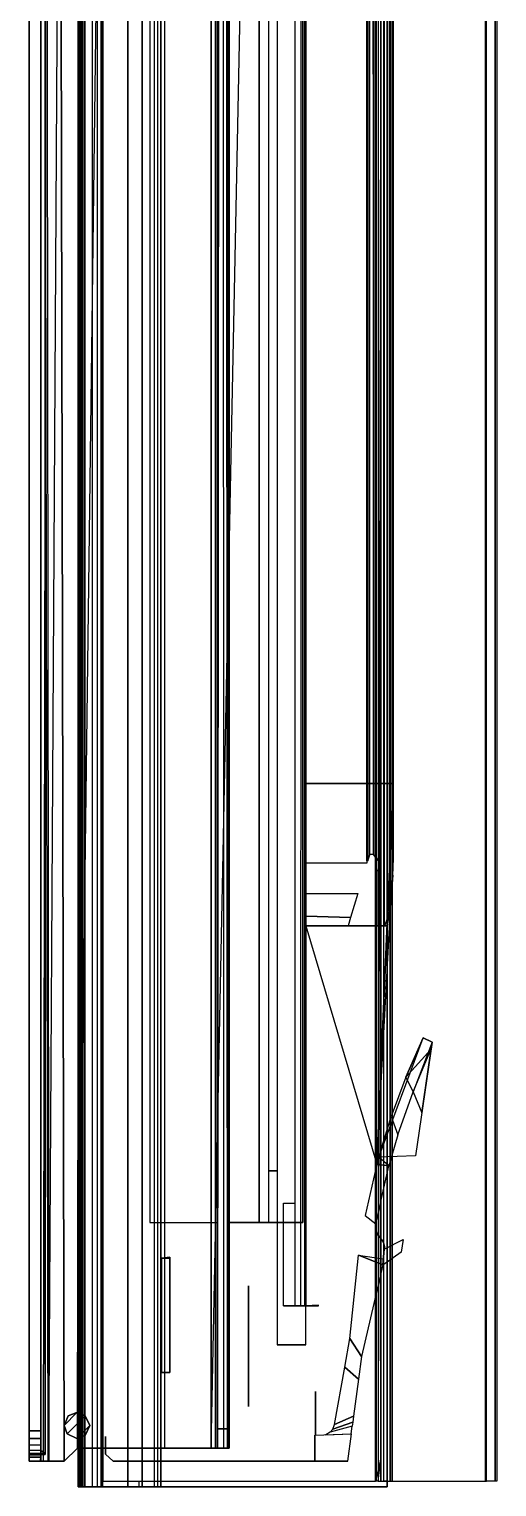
# Model space of a CAD drawing. Extents: x -1 to 71, y -491 to -39.
# Drawn here: x -1 to 71.5, y -490.6 to -264.6 of the extents above; entities that cross this region are included whole.
import ezdxf

# ---------------------------------------------------------------- set-up
doc = ezdxf.new("R2010")
doc.units = 0
doc.header["$MEASUREMENT"] = 0
doc.layers.add('3D', color=12, linetype='Continuous', true_color=0xca0707)

msp = doc.modelspace()

# ---------------------------------------------------------------- linework, layer by layer
at = {"layer": '3D'}
for points in [[(6.46, -484.61, 41.21), (27.17, -484.61, 41.21), (36.16, -38.61, 50.24), (12.14, -38.61, 50.24)], [(37.44, -38.61, 50.24), (37.44, -441.61, 50.24), (36.11, -441.61, 50.24), (36.16, -38.61, 50.24)], [(41.84, -38.61, 46.44), (37.44, -38.61, 46.44), (37.44, -468.61, 46.44), (41.84, -468.61, 46.44)], [(41.84, -38.61, 46.45), (37.44, -38.61, 46.45), (37.44, -468.61, 46.45), (41.84, -468.61, 46.45)], [(41.23, -38.61, 67.65), (40.14, -38.61, 68.04), (40.14, -462.54, 68.04), (41.06, -462.54, 67.77)], [(41.66, -462.54, 67.11), (41.06, -462.54, 67.77), (41.23, -38.61, 67.65), (41.66, -38.61, 67.11)], [(41.84, -38.61, 66.34), (41.66, -38.61, 67.11), (41.66, -462.54, 67.11), (41.84, -462.54, 66.34)], [(6.57, -50.61, 51.82), (6.57, -50.61, 178.61), (6.57, -490.61, 178.61), (6.57, -490.61, 68.53)], [(6.86, -50.61, 179.32), (6.57, -50.61, 178.61), (6.57, -490.61, 178.61), (6.86, -490.61, 179.32)], [(6.57, -490.61, 51.82), (7.07, -490.61, 51.31), (7.07, -50.61, 51.31), (6.57, -50.61, 51.82)], [(6.57, -490.61, 54.84), (6.57, -490.61, 66.1), (6.57, -50.61, 66.1), (6.57, -50.61, 51.82)], [(6.57, -50.61, 66.1), (6.61, -50.61, 66.41), (6.61, -490.61, 66.41), (6.57, -490.61, 66.1)], [(6.61, -490.61, 68.22), (6.57, -490.61, 68.53), (6.57, -50.61, 68.53), (6.61, -50.61, 68.22)], [(6.57, -490.61, 51.82), (6.57, -490.61, 54.84), (7.58, -50.61, 54.91), (7.58, -50.61, 51.82)], [(6.61, -490.61, 66.41), (6.73, -490.61, 66.7), (6.73, -50.61, 66.7), (6.61, -50.61, 66.41)], [(6.73, -50.61, 67.93), (6.61, -50.61, 68.22), (6.61, -490.61, 68.22), (6.73, -490.61, 67.93)], [(6.73, -50.61, 66.7), (6.92, -50.61, 66.95), (6.92, -490.61, 66.95), (6.73, -490.61, 66.7)], [(6.92, -490.61, 67.67), (6.73, -490.61, 67.93), (6.73, -50.61, 67.93), (6.92, -50.61, 67.68)], [(7.57, -490.61, 179.61), (6.86, -490.61, 179.32), (6.86, -50.61, 179.32), (7.57, -50.61, 179.62)], [(6.92, -490.61, 66.95), (7.17, -490.61, 67.14), (7.17, -50.61, 67.14), (6.92, -50.61, 66.95)], [(7.17, -50.61, 67.49), (6.92, -50.61, 67.68), (6.92, -490.61, 67.67), (7.17, -490.61, 67.49)], [(7.07, -50.61, 51.31), (7.58, -50.61, 51.82), (7.58, -490.61, 51.82), (7.07, -490.61, 51.31)], [(7.17, -50.61, 67.14), (7.24, -50.61, 67.21), (7.24, -490.61, 67.21), (7.17, -490.61, 67.14)], [(7.24, -490.61, 67.41), (7.17, -490.61, 67.49), (7.17, -50.61, 67.49), (7.24, -50.61, 67.41)], [(7.24, -490.61, 67.21), (7.27, -490.61, 67.31), (7.27, -50.61, 67.31), (7.24, -50.61, 67.21)], [(7.27, -50.61, 67.31), (7.24, -50.61, 67.41), (7.24, -490.61, 67.41), (7.27, -490.61, 67.31)], [(7.57, -50.61, 179.62), (14.27, -50.81, 179.62), (14.27, -490.61, 179.61), (7.57, -490.61, 179.61)], [(7.58, -490.61, 54.91), (8.77, -490.61, 54.91), (8.77, -50.61, 54.91), (7.58, -50.61, 54.91)], [(7.58, -490.61, 51.82), (7.58, -490.61, 54.91), (7.58, -50.61, 54.91), (7.58, -50.61, 51.82)], [(16.47, -50.61, 63.21), (16.47, -50.61, 71.21), (16.47, -490.61, 71.21), (16.47, -490.61, 63.21)], [(54.47, -50.61, 63.21), (16.47, -50.61, 63.21), (16.47, -490.61, 63.21), (54.47, -490.61, 63.21)], [(54.47, -490.61, 71.21), (16.47, -490.61, 71.21), (16.47, -50.61, 71.21), (54.47, -50.61, 71.21)], [(41.84, -50.61, 46.44), (41.84, -50.61, 66.34), (41.84, -462.54, 66.34), (41.84, -455.1, 46.44)], [(54.47, -50.61, 63.21), (54.47, -50.61, 71.21), (54.47, -490.61, 71.21), (54.47, -490.61, 63.21)], [(8.78, -55.11, 54.96), (9.5, -55.11, 58.22), (9.5, -490.61, 58.21), (8.77, -490.61, 54.91)], [(9.5, -490.61, 58.21), (10.12, -490.61, 58.55), (10.12, -55.11, 58.55), (9.5, -55.11, 58.22)], [(10.12, -490.61, 58.55), (10.37, -490.61, 59.21), (10.37, -55.11, 59.21), (10.12, -55.11, 58.55)], [(52.67, -63.21, 70.11), (10.37, -63.21, 70.11), (10.37, -489.71, 70.11), (52.67, -489.71, 70.11)], [(52.67, -63.21, 62.41), (52.67, -63.21, 70.11), (52.67, -489.71, 70.11), (52.67, -489.71, 62.41)], [(53.47, -486.22, 62.91), (52.67, -489.71, 62.41), (52.67, -63.21, 62.91), (52.67, -63.21, 62.41)], [(52.67, -63.21, 62.41), (52.77, -63.21, 61.91), (52.77, -489.71, 61.91), (52.67, -489.71, 62.41)], [(53.09, -489.71, 61.45), (53.47, -486.22, 62.91), (52.77, -63.21, 61.91), (53.09, -63.21, 61.45)], [(53.09, -489.71, 61.45), (52.77, -489.71, 61.91), (52.77, -63.21, 61.91), (53.09, -63.21, 61.45)], [(53.51, -63.21, 61.2), (53.09, -63.21, 61.45), (53.09, -489.71, 61.45), (53.51, -489.71, 61.2)], [(69.84, -63.21, 62.91), (53.47, -63.21, 62.91), (53.47, -489.71, 62.91), (69.84, -489.71, 62.91)], [(53.97, -63.21, 61.11), (53.51, -63.21, 61.2), (53.51, -489.71, 61.2), (53.97, -489.71, 61.11)], [(54.41, -489.71, 61.19), (53.97, -489.71, 61.11), (53.97, -63.21, 61.11), (54.5, -63.21, 61.23)], [(54.93, -63.21, 61.54), (54.5, -63.21, 61.23), (54.41, -489.71, 61.19), (54.93, -489.71, 61.54)], [(55.23, -63.21, 62.11), (54.93, -63.21, 61.54), (54.93, -489.71, 61.54), (55.23, -489.71, 62.11)], [(69.7, -63.21, 62.11), (55.23, -63.21, 62.11), (55.23, -489.71, 62.11), (69.7, -489.71, 62.11)], [(71.2, -489.71, 61.57), (69.7, -489.71, 62.11), (69.7, -63.21, 62.11), (71.2, -63.21, 61.57)], [(69.84, -63.21, 62.91), (71.47, -63.21, 62.32), (71.47, -489.71, 62.32), (69.84, -489.71, 62.91)], [(71.47, -489.71, 62.32), (71.2, -489.71, 61.57), (71.2, -63.21, 61.57), (71.47, -63.21, 62.32)], [(18.37, -490.61, 179.62), (14.27, -490.61, 179.61), (14.27, -66.81, 179.61), (18.37, -66.81, 179.61)], [(18.37, -490.61, 179.61), (18.92, -490.61, 179.45), (18.92, -66.81, 179.45), (18.37, -66.81, 179.61)], [(18.92, -66.81, 179.45), (19.37, -66.81, 178.61), (19.37, -490.61, 178.61), (18.92, -490.61, 179.45)], [(19.37, -490.61, 79.31), (19.37, -490.61, 178.61), (19.37, -66.81, 178.61), (19.37, -66.81, 79.31)], [(28.34, -93.61, 44.82), (17.66, -93.61, 44.82), (17.66, -449.61, 44.82), (28.17, -449.61, 44.82)], [(34.63, -93.61, 43.13), (34.63, -93.61, 44.82), (34.63, -449.61, 44.82), (34.63, -449.61, 43.13)], [(41.41, -449.61, 44.62), (36.11, -449.61, 44.62), (36.11, -93.61, 44.62), (41.41, -93.61, 44.62)], [(41.41, -449.61, 43.13), (41.41, -449.61, 44.62), (41.41, -93.61, 44.62), (41.41, -93.61, 43.13)], [(41.84, -381.56, 43.44), (55.39, -381.56, 43.44), (55.39, -150.61, 43.44), (41.84, -150.61, 43.44)], [(41.84, -150.61, 67.54), (51.34, -150.61, 67.54), (51.34, -393.93, 67.54), (41.84, -393.93, 67.54)], [(51.34, -150.61, 56.96), (51.46, -150.61, 55.9), (51.46, -393.56, 55.9), (51.34, -393.56, 56.96)], [(51.46, -393.56, 55.9), (51.79, -392.64, 54.89), (51.79, -150.61, 54.89), (51.46, -150.61, 55.9)], [(51.79, -150.61, 54.89), (52.33, -150.61, 53.98), (52.33, -392.59, 53.98), (51.79, -392.59, 54.89)], [(52.32, -150.61, 54), (53.05, -150.61, 53.19), (53.05, -393.49, 53.19), (52.33, -392.59, 53.98)], [(53.05, -403.61, 53.19), (54.04, -403.61, 52.12), (54.04, -150.61, 52.12), (53.05, -150.61, 53.19)], [(54.04, -150.61, 52.12), (54.78, -150.61, 50.87), (54.78, -401.71, 50.87), (54.04, -403.61, 52.12)], [(55.22, -150.61, 49.57), (54.78, -150.61, 50.87), (54.78, -401.71, 50.87), (55.24, -397.42, 49.46)], [(55.24, -397.42, 49.46), (55.39, -393.2, 48.04), (55.39, -150.61, 48.04), (55.22, -150.61, 49.57)], [(55.39, -150.61, 48.04), (55.39, -150.61, 43.44), (55.39, -381.56, 43.44), (55.39, -393.2, 47.13)], [(-1.03, -486.61, 46.01), (-1.03, -486.61, 53.14), (-1.03, -186.61, 53.14), (-1.03, -186.61, 46.01)], [(-1.03, -186.61, 53.14), (-1.03, -187.23, 54.3), (-1.03, -485.99, 54.3), (-1.03, -486.61, 53.14)], [(-1.03, -485.99, 54.3), (-1.03, -485.66, 55.56), (-1.03, -187.57, 55.56), (-1.03, -187.23, 54.3)], [(-1.03, -187.57, 55.56), (-1.03, -187.61, 57.26), (-1.03, -485.61, 56.99), (-1.03, -485.66, 55.56)], [(1.14, -486.61, 44.56), (0.77, -486.61, 46.01), (0.77, -186.61, 46.01), (1.65, -186.61, 43.89)], [(0.77, -186.61, 46.01), (0.77, -187.61, 57.16), (0.77, -485.61, 57.16), (0.77, -486.61, 46.01)], [(1.14, -486.61, 44.56), (2.03, -486.61, 43.57), (3.77, -186.61, 43.01), (1.65, -186.61, 43.89)], [(1.33, -186.61, 41.88), (3.77, -186.61, 41.21), (4.38, -486.61, 41.21), (1.92, -486.61, 41.59)], [(2.03, -486.61, 43.57), (4.38, -486.61, 43.01), (3.77, -186.61, 43.01), (1.65, -186.62, 43.89)], [(4.38, -486.61, 43.01), (6.46, -484.61, 43.01), (6.97, -186.61, 41.21), (3.77, -186.61, 41.21)], [(27.17, -484.61, 43.01), (27.17, -186.61, 43.01), (19.97, -186.61, 43.01), (19.97, -484.61, 43.01)], [(27.88, -186.61, 43.31), (27.17, -186.61, 43.01), (27.17, -484.61, 43.01), (27.88, -484.61, 43.31)], [(28.36, -186.61, 41.48), (27.17, -186.61, 41.21), (27.17, -484.61, 41.21), (28.18, -484.61, 41.4)], [(27.88, -484.61, 43.31), (28.15, -484.61, 43.83), (28.15, -186.61, 43.83), (27.88, -186.61, 43.31)], [(28.17, -484.61, 44.66), (28.15, -484.61, 43.83), (28.15, -186.61, 43.83), (28.15, -186.61, 44.82)], [(29.09, -186.61, 42.01), (28.36, -186.61, 41.48), (28.18, -484.61, 41.4), (29.15, -484.61, 42.03)], [(29.7, -484.61, 42.82), (29.15, -484.61, 42.03), (29.1, -186.61, 41.99), (29.56, -186.61, 42.56)], [(29.94, -484.61, 43.61), (29.7, -484.61, 42.82), (29.56, -186.61, 42.56), (29.87, -186.61, 43.29)], [(29.97, -484.61, 44.66), (29.94, -484.61, 43.61), (29.87, -186.61, 43.29), (29.97, -186.61, 44.01)], [(-1.03, -187.61, 83.71), (-1.03, -187.61, 57.26), (-1.03, -485.61, 56.99), (-1.03, -485.46, 82.49)], [(-1.03, -187.78, 85), (-1.03, -187.61, 83.71), (-1.03, -485.46, 82.49), (-1.03, -485.44, 85)], [(-1.03, -485.61, 56.99), (-1.03, -485.46, 82.49), (-1.03, -187.61, 83.71), (-1.03, -187.61, 57.26)], [(-1.03, -485.44, 85), (-1.03, -484.94, 86.21), (-1.03, -188.28, 86.21), (-1.03, -187.78, 85)], [(-1.03, -189.08, 87.25), (-1.03, -188.28, 86.21), (-1.03, -484.94, 86.21), (-1.03, -484.15, 87.25)], [(-1.03, -483.11, 88.04), (-1.03, -484.15, 87.25), (-1.03, -189.08, 87.25), (-1.03, -190.11, 88.04)], [(1.47, -187.61, 58.42), (1.47, -187.78, 85), (1.47, -485.44, 85), (1.47, -485.61, 58.42)], [(-1.03, -481.95, 88.71), (-1.03, -483.11, 88.04), (-1.03, -190.11, 88.04), (-1.03, -191.27, 88.71)], [(0.77, -481.95, 88.71), (-1.03, -481.95, 88.71), (-1.03, -191.27, 88.71), (0.77, -191.27, 88.71)], [(41.84, -381.56, 43.44), (41.84, -403.61, 50.44), (52.87, -440.59, 43.64), (55.39, -381.56, 43.44)], [(55.39, -381.57, 43.44), (52.87, -440.59, 43.64), (55.39, -393.2, 47.13), (55.39, -381.56, 43.44)], [(53.05, -393.49, 53.19), (53.05, -395.08, 53.19), (52.86, -395.1, 53.37), (52.69, -393.04, 53.59)], [(55.39, -393.2, 47.13), (55.39, -393.2, 48.04), (55.3, -395.84, 48.93), (55.34, -395.79, 47.95)], [(53.05, -395.08, 53.19), (53.05, -403.61, 53.19), (52.87, -403.61, 53.36), (52.86, -395.1, 53.37)], [(55.34, -395.79, 47.95), (55.16, -398.42, 48.79), (55.17, -398.41, 49.79), (55.3, -395.84, 48.93)], [(41.89, -402.15, 66.07), (41.84, -398.61, 67.54), (49.92, -398.61, 67.54), (48.79, -402.32, 65.89)], [(55.16, -398.42, 48.79), (54.88, -401, 49.61), (54.88, -401, 50.64), (55.17, -398.41, 49.79)], [(41.84, -403.61, 62.54), (41.84, -402.15, 66.07), (48.79, -402.32, 65.89), (48.4, -403.61, 62.54)], [(54.48, -403.61, 50.44), (54.48, -403.61, 51.46), (54.88, -401, 50.64), (54.88, -401, 49.61)], [(46.11, -403.61, 50.44), (48.4, -403.61, 55.36), (41.84, -403.61, 56.49), (41.84, -403.61, 50.44)], [(48.4, -403.61, 55.36), (48.4, -403.61, 62.54), (41.84, -403.61, 62.54), (41.84, -403.61, 56.49)], [(48.58, -403.61, 54.55), (48.4, -403.61, 55.36), (46.11, -403.61, 50.44), (46.92, -403.61, 50.44)], [(49.03, -403.61, 53.93), (48.58, -403.61, 54.55), (46.92, -403.61, 50.44), (47.37, -403.61, 50.44)], [(50.24, -403.61, 53.37), (49.03, -403.61, 53.93), (47.37, -403.61, 50.44), (48.45, -403.61, 50.44)], [(52.87, -403.61, 50.44), (52.87, -403.62, 53.36), (50.24, -403.61, 53.37), (48.45, -403.61, 50.44)], [(54.48, -403.61, 51.46), (52.87, -403.62, 53.36), (52.87, -403.61, 50.44), (54.48, -403.61, 50.44)], [(60.03, -421.01, 58.31), (61.43, -421.67, 58.31), (58.84, -439.27, 58.31), (53.16, -439.5, 58.34)], [(61.43, -421.67, 43.64), (60.03, -421.01, 43.64), (57.36, -427.11, 43.64), (61.26, -422.8, 43.64)], [(60.03, -421.01, 43.64), (60.03, -421.01, 58.31), (57.4, -427.01, 58.31), (57.36, -427.11, 43.64)], [(58.49, -429.37, 43.64), (59.82, -432.61, 58.31), (61.43, -421.67, 58.31), (61.43, -421.67, 43.64)], [(61.43, -421.67, 58.31), (60.03, -421.01, 58.31), (60.03, -421.01, 43.64), (61.43, -421.67, 43.64)], [(57.36, -427.11, 43.64), (58.49, -429.37, 43.64), (61.26, -422.8, 43.64), (57.36, -427.11, 43.64)], [(58.49, -429.37, 43.64), (57.36, -427.11, 43.64), (55.1, -433.2, 43.64), (56.14, -436.06, 43.64)], [(54.73, -440.86, 43.64), (53.16, -439.51, 43.64), (55.1, -433.2, 43.64), (56.14, -436.06, 43.64)], [(52.87, -440.59, 43.64), (51.04, -448.53, 47.31), (52.7, -449.84, 47.79), (54.73, -440.86, 43.64)], [(53.16, -439.51, 43.64), (52.87, -440.59, 43.64), (54.73, -440.86, 43.64), (53.16, -439.51, 43.64)], [(36.11, -441.61, 46.45), (36.11, -441.61, 50.24), (37.44, -441.61, 50.24), (37.44, -441.61, 46.45)], [(40.14, -462.54, 68.04), (38.42, -462.54, 68.04), (38.42, -446.61, 68.04), (40.14, -446.61, 68.04)], [(28.17, -481.61, 46.45), (28.17, -481.61, 44.66), (28.17, -449.61, 44.82), (28.17, -449.61, 46.45)], [(29.97, -481.61, 46.45), (29.97, -481.61, 44.66), (29.97, -449.61, 44.82), (29.97, -449.61, 46.45)], [(29.97, -449.61, 44.82), (29.97, -449.61, 46.45), (36.11, -449.61, 46.45), (36.11, -449.61, 44.82)], [(34.63, -449.61, 44.82), (36.11, -449.61, 44.82), (36.11, -449.61, 43.13), (34.63, -449.61, 43.13)], [(36.11, -449.61, 43.13), (36.11, -449.61, 44.62), (41.41, -449.61, 44.62), (41.41, -449.61, 43.13)], [(52.66, -450.29, 47.99), (52.66, -450.29, 56.24), (52.67, -450.07, 56.24), (52.67, -450.07, 47.89)], [(52.71, -450.77, 48.2), (52.71, -450.79, 56.24), (52.66, -450.29, 56.24), (52.66, -450.29, 47.99)], [(52.7, -449.84, 47.79), (52.67, -450.07, 47.89), (52.67, -450.07, 56.24), (52.7, -449.84, 56.24)], [(52.86, -451.27, 48.41), (52.86, -451.26, 56.24), (52.71, -450.79, 56.24), (52.71, -450.77, 48.2)], [(53.1, -451.7, 48.59), (53.1, -451.69, 56.24), (52.86, -451.26, 56.24), (52.86, -451.27, 48.41)], [(53.43, -452.08, 48.74), (53.43, -452.08, 56.24), (53.1, -451.69, 56.24), (53.1, -451.7, 48.59)], [(53.73, -452.45, 48.88), (53.73, -452.45, 56.24), (53.43, -452.08, 56.24), (53.43, -452.08, 48.74)], [(53.73, -452.45, 48.88), (53.94, -452.92, 49.08), (53.94, -452.91, 56.24), (53.74, -452.46, 56.24)], [(53.78, -456.23, 56.24), (54.01, -453.78, 56.24), (56.93, -452.27, 56.24), (56.64, -454.21, 56.24)], [(53.81, -456.21, 50.14), (53.81, -456.21, 56.34), (54.01, -453.78, 56.24), (54.01, -453.78, 49.46)], [(54.03, -453.4, 49.29), (54.03, -453.4, 56.24), (53.94, -452.91, 56.24), (53.94, -452.92, 49.08)], [(54.01, -453.78, 49.46), (54.01, -453.78, 56.24), (54.03, -453.42, 56.24), (54.03, -453.4, 49.29)], [(20.77, -455.01, 84.85), (19.47, -455.15, 84.71), (19.37, -455.15, 129.71), (20.77, -455.15, 129.71)], [(19.37, -472.87, 129.71), (20.77, -472.87, 129.71), (20.77, -455.15, 129.71), (19.37, -455.15, 129.71)], [(19.47, -472.87, 84.71), (19.37, -472.87, 129.71), (19.37, -455.15, 129.71), (19.47, -455.15, 84.71)], [(20.77, -455.15, 129.71), (19.37, -455.15, 129.71), (19.37, -472.87, 129.71), (20.77, -472.87, 129.71)], [(20.77, -472.87, 84.71), (19.47, -472.87, 84.71), (19.47, -455.15, 84.71), (20.77, -455.01, 84.85)], [(20.77, -472.87, 129.71), (20.77, -455.15, 129.71), (20.77, -455.01, 84.85), (20.77, -472.87, 84.71)], [(50.51, -470.42, 50.14), (48.66, -467.63, 50.14), (50.02, -454.71, 50.14), (53.81, -456.21, 50.14)], [(53.81, -456.21, 50.14), (50.02, -454.71, 50.14), (53.87, -455.28, 50.14), (53.81, -456.21, 50.14)], [(53.81, -456.21, 50.14), (53.78, -456.23, 50.14), (53.78, -456.23, 56.24), (53.81, -456.21, 56.24)], [(32.97, -478.16, 65.31), (32.97, -478.16, 70.11), (32.97, -459.46, 70.11), (32.97, -459.46, 65.31)], [(38.42, -462.54, 68.04), (38.42, -462.54, 69.01), (40.28, -462.54, 69.01), (40.14, -462.54, 68.04)], [(40.14, -462.54, 68.04), (40.28, -462.54, 69.01), (41.48, -462.54, 69.01), (41.06, -462.54, 67.77)], [(41.66, -462.54, 67.11), (41.73, -462.54, 67.21), (41.48, -462.54, 69.01), (41.06, -462.54, 67.77)], [(41.84, -462.54, 66.34), (41.84, -462.54, 66.53), (41.8, -462.54, 69.01), (41.48, -462.54, 69.01)], [(41.84, -462.54, 66.43), (41.66, -462.54, 67.11), (41.73, -462.54, 67.21), (41.84, -462.54, 66.43)], [(43.84, -462.54, 66.53), (43.84, -462.45, 69.01), (41.8, -462.54, 69.01), (41.84, -462.54, 66.53)], [(50.03, -473.93, 50.14), (47.88, -472.07, 50.14), (48.66, -467.63, 50.14), (50.51, -470.42, 50.14)], [(41.84, -468.61, 46.44), (41.84, -468.61, 46.45), (37.44, -468.61, 46.45), (37.44, -468.61, 46.44)], [(49.25, -479.68, 50.14), (46.31, -480.96, 50.14), (47.88, -472.07, 50.14), (50.03, -473.93, 50.14)], [(19.47, -472.87, 84.71), (20.77, -472.87, 85.71), (20.77, -472.87, 129.71), (19.37, -472.87, 129.71)], [(19.47, -472.87, 84.71), (20.77, -472.87, 85.71), (20.77, -472.86, 84.71), (19.47, -472.87, 84.71)], [(43.34, -482.61, 46.45), (43.34, -482.61, 50.14), (43.34, -475.83, 49.63), (43.34, -475.83, 46.45)], [(4.37, -481.11, 39.71), (4.84, -482.4, 39.71), (7.67, -479.6, 39.71), (6.37, -479.11, 39.71)], [(4.37, -481.11, 39.71), (6.37, -479.11, 39.71), (5.04, -479.62, 39.71), (4.37, -481.11, 39.71)], [(5.04, -479.62, 39.71), (6.37, -479.11, 39.71), (6.37, -479.11, 41.21), (5.04, -479.62, 41.21)], [(7.67, -479.6, 41.21), (6.37, -479.11, 41.21), (6.37, -479.11, 39.71), (7.67, -479.6, 39.71)], [(4.37, -481.13, 41.21), (5.04, -479.62, 41.21), (5.04, -479.62, 39.71), (4.37, -481.11, 39.71)], [(4.84, -482.4, 39.71), (4.37, -481.11, 39.71), (4.37, -481.11, 41.21), (4.84, -482.4, 41.21)], [(8.37, -481.11, 39.71), (7.67, -479.6, 39.71), (4.84, -482.4, 39.71), (6.37, -483.11, 39.71)], [(6.37, -483.11, 39.71), (7.67, -482.63, 39.71), (8.37, -481.11, 39.71), (6.37, -483.11, 39.71)], [(8.37, -481.11, 41.21), (7.67, -479.6, 41.21), (7.67, -479.6, 39.71), (8.37, -481.11, 39.71)], [(7.67, -482.63, 39.71), (7.67, -482.63, 41.21), (8.37, -481.11, 41.21), (8.37, -481.11, 39.71)], [(44.95, -482.54, 50.14), (48.88, -482.38, 50.14), (49.03, -481.22, 50.14), (45.63, -482.14, 50.14)], [(45.63, -482.14, 50.14), (46.03, -481.69, 50.14), (49.12, -480.6, 50.14), (49.03, -481.22, 50.14)], [(49.12, -480.6, 50.14), (46.03, -481.69, 50.14), (46.31, -480.96, 50.14), (49.25, -479.68, 50.14)], [(-1.03, -483.11, 88.04), (-1.03, -481.95, 88.71), (0.77, -481.95, 88.71), (0.77, -483.11, 88.04)], [(-1.03, -484.15, 87.25), (-1.03, -483.11, 88.04), (0.77, -483.11, 88.04), (0.77, -484.13, 87.27)], [(6.37, -483.11, 39.71), (6.37, -483.11, 41.21), (4.84, -482.4, 41.21), (4.84, -482.4, 39.71)], [(6.37, -483.11, 39.71), (6.37, -483.11, 41.21), (7.67, -482.63, 41.21), (7.67, -482.63, 39.71)], [(10.81, -485.56, 69.01), (10.81, -482.81, 69.01), (10.81, -482.81, 46.45), (10.81, -485.56, 46.45)], [(28.17, -484.61, 44.66), (28.17, -481.61, 44.66), (29.97, -481.61, 44.66), (29.97, -484.61, 44.66)], [(28.17, -481.61, 44.66), (28.17, -481.61, 46.45), (29.97, -481.61, 46.45), (29.97, -481.61, 44.66)], [(43.25, -486.61, 50.14), (43.25, -482.61, 50.14), (48.88, -482.38, 50.14), (48.3, -486.61, 50.14)], [(43.25, -486.61, 46.45), (43.25, -486.61, 50.14), (43.25, -482.61, 50.14), (43.25, -482.61, 46.45)], [(43.25, -482.61, 46.45), (43.25, -482.61, 50.14), (43.34, -482.61, 50.14), (43.34, -482.61, 46.45)], [(-1.03, -484.15, 87.25), (-1.03, -484.94, 86.21), (0.8, -484.94, 86.21), (0.77, -484.13, 87.27)], [(1.47, -485.44, 85), (-1.03, -485.44, 85), (-1.03, -484.94, 86.21), (0.8, -484.94, 86.21)], [(-1.03, -485.44, 85), (-1.03, -485.61, 83.71), (1.47, -485.61, 83.71), (1.47, -485.44, 85)], [(-1.03, -485.66, 55.56), (-1.03, -485.61, 56.99), (0.77, -485.61, 57.16), (0.77, -485.66, 55.56)], [(-1.03, -485.61, 83.71), (1.47, -485.61, 83.71), (1.47, -485.61, 58.42), (-1.03, -485.61, 58.42)], [(-1.03, -485.61, 56.99), (-1.03, -485.61, 58.42), (1.47, -485.61, 58.42), (0.77, -485.61, 57.16)], [(-1.03, -485.99, 54.3), (-1.03, -485.66, 55.56), (0.77, -485.66, 55.56), (0.77, -485.99, 54.3)], [(0.74, -486.61, 46.11), (0.74, -486.61, 53.14), (0.77, -485.82, 54.93), (0.77, -486.61, 46.01)], [(4.38, -486.61, 41.21), (4.38, -486.61, 43.01), (6.46, -484.61, 43.01), (6.46, -484.61, 41.21)], [(6.46, -484.61, 41.21), (6.46, -484.61, 43.01), (27.17, -484.61, 43.01), (27.17, -484.61, 41.21)], [(12.01, -486.61, 46.45), (10.81, -485.56, 46.45), (10.81, -485.56, 69.01), (12.01, -486.61, 69.01)], [(27.17, -484.61, 41.21), (28.18, -484.61, 41.4), (27.88, -484.61, 43.31), (27.17, -484.61, 43.01)], [(28.18, -484.61, 41.4), (29.15, -484.61, 42.03), (28.15, -484.61, 43.83), (27.88, -484.61, 43.31)], [(28.15, -484.61, 43.83), (28.17, -484.61, 44.66), (29.7, -484.61, 42.82), (29.15, -484.61, 42.03)], [(28.17, -484.61, 44.66), (29.7, -484.61, 42.82), (29.94, -484.61, 43.61), (28.17, -484.61, 44.66)], [(29.94, -484.61, 43.61), (28.17, -484.61, 44.66), (29.97, -484.61, 44.66), (29.94, -484.61, 43.61)], [(-1.03, -486.61, 53.14), (-1.03, -485.99, 54.3), (0.77, -485.99, 54.3), (0.77, -486.61, 53.14)], [(-0.56, -486.61, 43.94), (-1.03, -486.61, 46.01), (0.77, -486.61, 46.01), (-0.56, -486.61, 43.94)], [(0.77, -486.61, 46.01), (-1.03, -486.61, 46.01), (-1.03, -486.61, 53.14), (0.77, -486.61, 53.14)], [(0.19, -486.61, 42.81), (-0.56, -486.61, 43.94), (0.77, -486.61, 46.01), (1.14, -486.61, 44.56)], [(1.92, -486.61, 41.59), (0.19, -486.61, 42.81), (1.14, -486.61, 44.56), (2.03, -486.61, 43.57)], [(4.38, -486.61, 41.21), (1.92, -486.61, 41.59), (2.03, -486.61, 43.57), (4.38, -486.61, 43.01)], [(12.01, -486.61, 46.45), (12.01, -486.61, 69.01), (43.67, -486.61, 69.01), (43.25, -486.61, 46.45)], [(43.25, -486.61, 50.14), (43.67, -486.61, 69.01), (48.36, -486.61, 69.01), (48.3, -486.61, 50.14)], [(15.97, -489.71, 70.91), (15.97, -490.61, 70.91), (10.37, -490.61, 70.91), (10.37, -489.71, 70.91)], [(7.07, -490.61, 51.31), (6.57, -490.61, 51.82), (7.58, -490.61, 51.82), (7.07, -490.61, 51.31)], [(7.58, -490.61, 51.82), (6.57, -490.61, 51.82), (6.57, -490.61, 54.84), (7.58, -490.61, 54.91)], [(7.58, -490.61, 51.82), (6.57, -490.61, 51.82), (6.57, -490.61, 54.84), (7.58, -490.61, 54.91)], [(8.77, -490.61, 54.91), (6.57, -490.61, 54.84), (6.57, -490.61, 58.15), (9.5, -490.61, 58.21)], [(9.5, -490.61, 58.21), (9.71, -490.61, 58.46), (6.57, -490.61, 58.46), (6.57, -490.61, 58.15)], [(9.71, -490.61, 58.46), (9.89, -490.61, 58.67), (6.57, -490.61, 58.67), (6.57, -490.61, 58.46)], [(9.89, -490.61, 58.67), (10.11, -490.61, 58.91), (6.57, -490.61, 58.96), (6.57, -490.61, 58.67)], [(10.11, -490.61, 58.91), (10.37, -490.61, 59.21), (6.57, -490.61, 59.21), (6.57, -490.61, 58.96)], [(10.37, -490.61, 59.21), (6.57, -490.61, 59.21), (6.57, -490.61, 66.1), (10.37, -490.61, 66.3)], [(6.57, -490.61, 66.11), (6.73, -490.61, 66.7), (10.37, -490.61, 66.97), (10.37, -490.61, 66.3)], [(6.73, -490.61, 66.7), (6.92, -490.61, 66.95), (10.37, -490.61, 67.33), (10.37, -490.61, 66.97)], [(6.92, -490.61, 66.95), (7.17, -490.61, 67.14), (10.37, -490.61, 67.53), (10.37, -490.61, 67.33)], [(7.57, -490.61, 179.61), (18.37, -490.61, 179.61), (18.37, -490.61, 79.31), (6.96, -490.61, 79.31)], [(9.5, -490.61, 58.22), (9.85, -490.61, 58.34), (9.71, -490.61, 58.46), (9.5, -490.61, 58.22)], [(9.85, -490.61, 58.34), (10.12, -490.61, 58.55), (9.89, -490.61, 58.67), (9.71, -490.61, 58.46)], [(10.12, -490.61, 58.55), (10.31, -490.61, 58.86), (10.11, -490.61, 58.91), (9.89, -490.61, 58.67)], [(10.31, -490.61, 58.86), (10.37, -490.61, 59.21), (10.11, -490.61, 58.91)], [(16.47, -490.61, 63.21), (16.47, -490.61, 71.21), (54.47, -490.61, 71.21), (54.47, -490.61, 63.21)], [(18.37, -490.61, 179.61), (18.92, -490.61, 179.45), (18.92, -490.61, 79.31), (18.37, -490.61, 79.31)], [(18.92, -490.61, 79.31), (19.37, -490.61, 79.31), (19.37, -490.61, 178.61), (18.92, -490.61, 179.45)]]:
    msp.add_3dface(points, dxfattribs=at)

doc.saveas('drawing.dxf')
